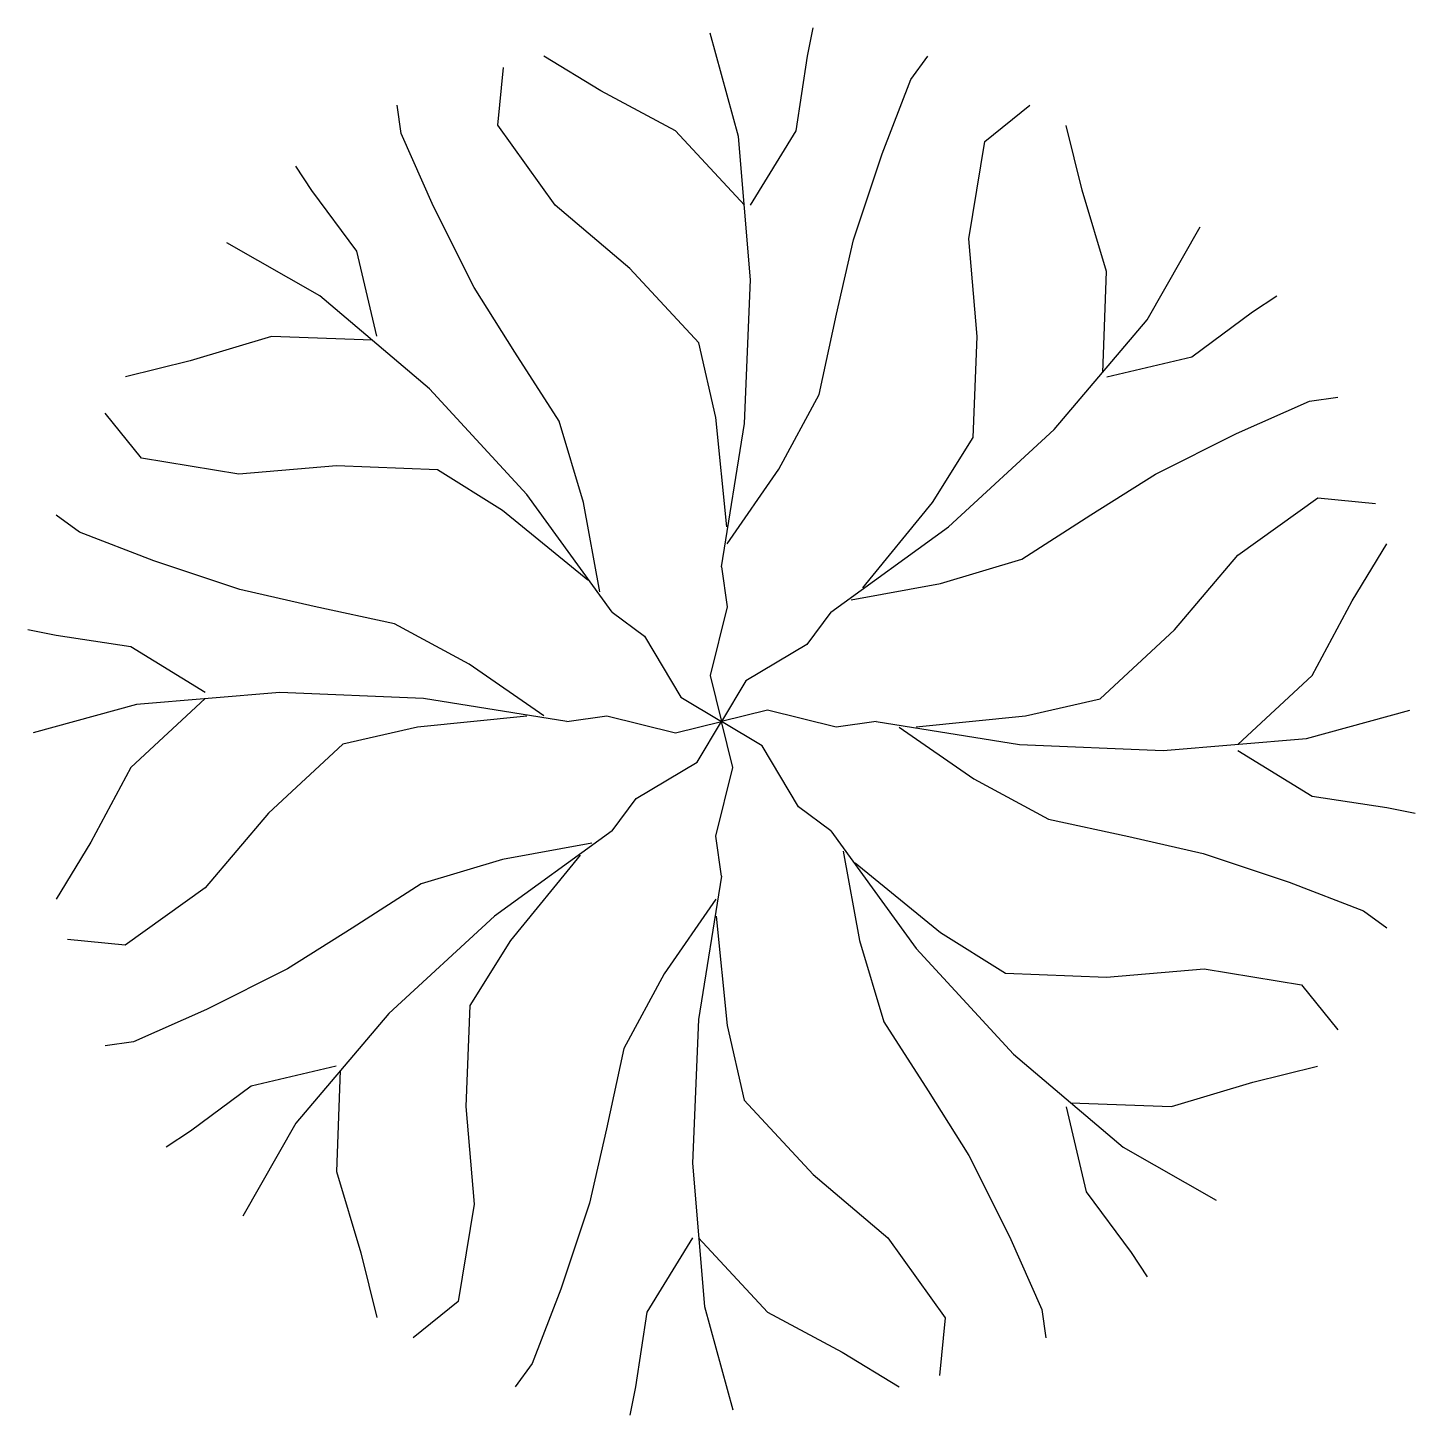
# Model space of a CAD drawing. Extents: x 11.875 to 12.125, y 19.875 to 20.125.
import ezdxf

# ---------------------------------------------------------------- set-up
doc = ezdxf.new("R2010")
doc.units = 0
doc.header["$MEASUREMENT"] = 0
doc.layers.get('0').update_dxf_attribs({"linetype": 'CONTINUOUS'})

# ---------------------------------------------------------------- blocks, each defined once
blk = doc.blocks.new('BRANCHZ', base_point=(0.5, 0.5))
for p, q in [((0.8758, 0.6211), (0.9341, 0.6629)), ((0.9341, 0.6629), (0.9759, 0.6586)), ((0.9591, 0.5878), (0.9842, 0.6293)), ((0.8297, 0.5667), (0.8758, 0.6211)), ((0.9298, 0.5334), (0.9591, 0.5878)), ((0.7756, 0.5166), (0.8297, 0.5667)), ((0.8758, 0.4833), (0.9298, 0.5334)), ((0.7213, 0.5041), (0.7756, 0.5166)), ((0.5334, 0.5083), (0.5, 0.5)), ((0.5835, 0.4958), (0.5335, 0.5083)), ((0.9258, 0.4876), (1.001, 0.5083)), ((0.6126, 0.5001), (0.5835, 0.4958)), ((0.6126, 0.5001), (0.717, 0.4833)), ((0.6294, 0.4958), (0.6837, 0.4582)), ((0.6416, 0.496), (0.7213, 0.5041)), ((0.8214, 0.479), (0.9258, 0.4876)), ((0.717, 0.4833), (0.8214, 0.479)), ((0.8758, 0.479), (0.9298, 0.4457)), ((0.6837, 0.4582), (0.7381, 0.4289)), ((0.9298, 0.4457), (0.9842, 0.4375)), ((0.9842, 0.4375), (1.005, 0.4332)), ((0.7381, 0.4289), (0.7964, 0.4164)), ((0.7964, 0.4164), (0.8507, 0.4039)), ((0.8507, 0.4039), (0.9133, 0.3831)), ((0.9133, 0.3831), (0.9674, 0.3623)), ((0.9674, 0.3623), (0.9842, 0.3498))]:
    blk.add_line(p, q)

msp = doc.modelspace()

# ---------------------------------------------------------------- block references
at = {"xscale": 0.2483712, "yscale": 0.2483712, "zscale": 0.2483712}
for rotation in [90, 45, 135, 180, 225, 315, 270]:
    msp.add_blockref('BRANCHZ', (12, 20), dxfattribs=dict(at, rotation=rotation))
msp.add_blockref('BRANCHZ', (12, 20), dxfattribs=at)

doc.saveas('drawing.dxf')
